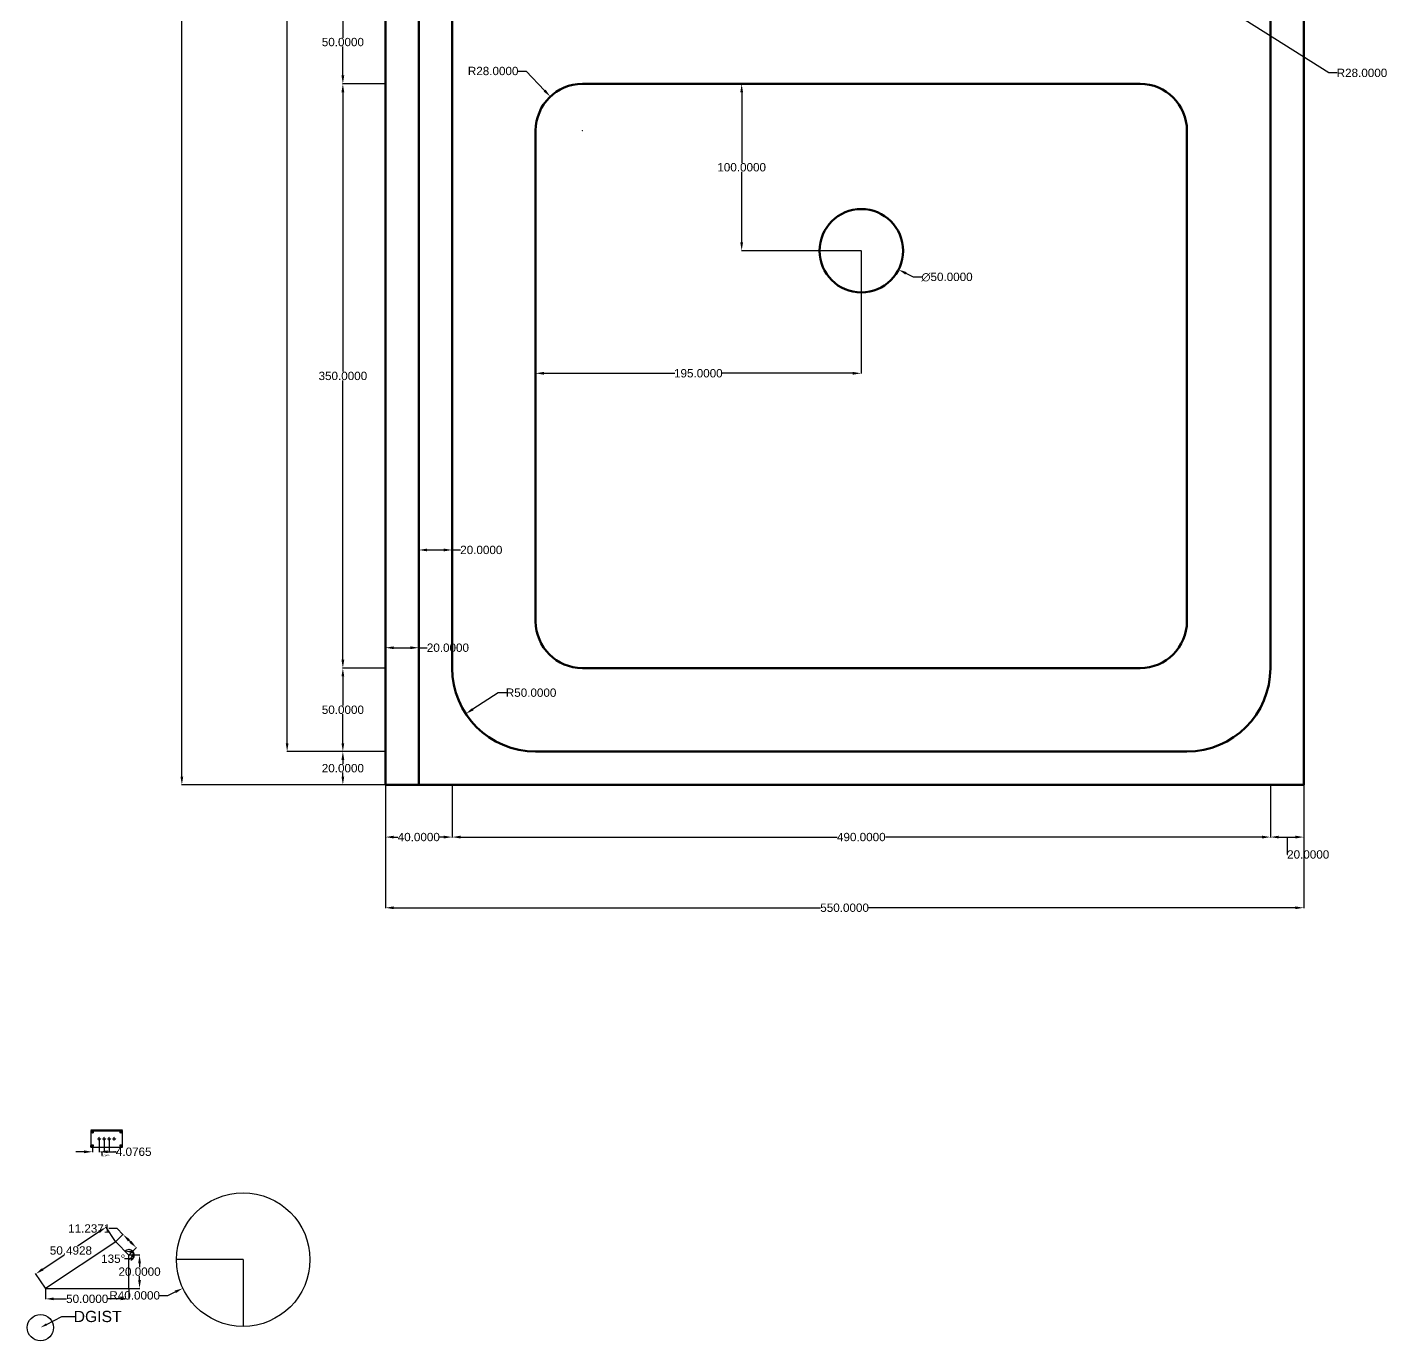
# Model space of a CAD drawing. Header units: inches. Extents: x 3 to 817, y 10 to 1616.
# Drawn here: x 3 to 817, y 10 to 797 of the extents above; entities that cross this region are included whole.
import ezdxf
from ezdxf import colors
from ezdxf.entities.mleader import LeaderData, LeaderLine
from ezdxf.math import Vec2, Vec3

# ---------------------------------------------------------------- set-up
doc = ezdxf.new("R2010")
doc.units = ezdxf.units.IN
doc.header["$MEASUREMENT"] = 0
doc.linetypes.add('CENTER2', pattern=[1.125, 0.75, -0.125, 0.125, -0.125])
doc.styles.get("Standard").update_dxf_attribs({"font": 'arial.ttf'})
doc.dimstyles.get("Standard").update_dxf_attribs({"dimtxt": 5, "dimasz": 5, "dimexe": 0.18, "dimexo": 0.0625, "dimgap": 0.09, "dimtad": 0, "dimtih": 1, "dimtoh": 1, "dimdec": 4, "dimzin": 0, "dimdsep": 46, "dimtxsty": 'Standard', "dimcen": 0.09, "dimadec": 0, "dimazin": 0, "dimtfac": 1, "dimtdec": 4, "dimtofl": 0, "dimtmove": 0, "dimatfit": 3, "dimfxl": 1, "dimtolj": 1, "dimtzin": 0, "dimarcsym": 0})
doc.dimstyles.new('주석', dxfattribs={"dimscale": 0, "dimtxt": 1, "dimasz": 1, "dimexe": 0.18, "dimexo": 0.0625, "dimgap": 0.09, "dimtad": 0, "dimtih": 1, "dimtoh": 1, "dimdec": 4, "dimzin": 0, "dimdsep": 46, "dimtxsty": 'Standard', "dimcen": 0.09, "dimadec": 0, "dimazin": 0, "dimtfac": 1, "dimtdec": 4, "dimtofl": 0, "dimtmove": 0, "dimatfit": 3, "dimfxl": 1, "dimtolj": 1, "dimtzin": 0, "dimarcsym": 0})

# ---------------------------------------------------------------- blocks, each defined once
blk = doc.blocks.new('*D6')
at = {"color": 0, "lineweight": -2, "transparency": 16777216}
for p, q in [((13.81, 41.15), (13.81, 34.76)), ((63.81, 41.15), (63.81, 34.76)), ((18.81, 34.94), (26.41, 34.94)), ((58.81, 34.94), (51.21, 34.94))]:
    blk.add_line(p, q, dxfattribs=at)
at = {"color": 0, "lineweight": 211, "transparency": 16777216}
for points in [[(18.81, 35.78), (18.81, 34.11), (13.81, 34.94)], [(58.81, 35.78), (58.81, 34.11), (63.81, 34.94)]]:
    blk.add_solid(points, dxfattribs=at)
at = {"layer": 'Defpoints', "color": 0, "lineweight": 211, "transparency": 16777216}
for p in [(13.81, 41.22), (63.81, 41.22), (63.81, 34.94)]:
    blk.add_point(p, dxfattribs=at)
at = {"color": 0, "transparency": 16777216, "insert": (38.81, 34.94), "char_height": 5, "attachment_point": 5}
blk.add_mtext('\\A1;50.0000', dxfattribs=at)
blk = doc.blocks.new('*D3')
at = {"color": 0, "lineweight": -2, "transparency": 16777216}
for p, q in [((63.87, 61.22), (70.35, 61.22)), ((70.17, 56.22), (70.17, 53.86)), ((63.87, 41.22), (70.35, 41.22)), ((70.17, 46.22), (70.17, 48.57))]:
    blk.add_line(p, q, dxfattribs=at)
at = {"color": 0, "lineweight": 211, "transparency": 16777216}
for points in [[(69.34, 56.22), (71, 56.22), (70.17, 61.22)], [(69.34, 46.22), (71, 46.22), (70.17, 41.22)]]:
    blk.add_solid(points, dxfattribs=at)
at = {"layer": 'Defpoints', "color": 0, "lineweight": 211, "transparency": 16777216}
for p in [(63.81, 61.22), (70.17, 61.22), (63.81, 41.22)]:
    blk.add_point(p, dxfattribs=at)
at = {"color": 0, "transparency": 16777216, "insert": (70.17, 51.22), "char_height": 5, "attachment_point": 5}
blk.add_mtext('\\A1;20.0000', dxfattribs=at)
blk = doc.blocks.new('*D4')
at = {"color": 0, "lineweight": -2, "transparency": 16777216}
for p, q in [((56.71, 77.07), (51.71, 77.07)), ((55.91, 69.21), (60.37, 73.67)), ((60.24, 73.54), (56.71, 77.07)), ((64.65, 69.13), (63.78, 70)), ((63.85, 61.26), (68.31, 65.72))]:
    blk.add_line(p, q, dxfattribs=at)
at = {"color": 0, "lineweight": 211, "transparency": 16777216}
for points in [[(64.37, 70.59), (63.19, 69.41), (60.24, 73.54)], [(65.24, 69.72), (64.06, 68.54), (68.19, 65.59)]]:
    blk.add_solid(points, dxfattribs=at)
at = {"layer": 'Defpoints', "color": 0, "lineweight": 211, "transparency": 16777216}
for p in [(60.24, 73.54), (55.86, 69.16), (63.81, 61.22)]:
    blk.add_point(p, dxfattribs=at)
at = {"color": 0, "transparency": 16777216, "insert": (40.01, 77.07), "char_height": 5, "attachment_point": 5}
blk.add_mtext('\\A1;11.2371', dxfattribs=at)
blk = doc.blocks.new('*D5')
at = {"color": 0, "lineweight": -2, "transparency": 16777216}
for p, q in [((45.92, 75.1), (33.03, 66.54)), ((55.83, 69.21), (49.98, 78.02)), ((12.19, 52.69), (25.08, 61.25)), ((13.78, 41.27), (7.93, 50.07))]:
    blk.add_line(p, q, dxfattribs=at)
at = {"color": 0, "lineweight": 211, "transparency": 16777216}
for points in [[(45.45, 75.79), (46.38, 74.41), (50.08, 77.87)], [(11.73, 53.38), (12.65, 51.99), (8.03, 49.92)]]:
    blk.add_solid(points, dxfattribs=at)
at = {"layer": 'Defpoints', "color": 0, "lineweight": 211, "transparency": 16777216}
for p in [(55.86, 69.16), (8.03, 49.92), (13.81, 41.22)]:
    blk.add_point(p, dxfattribs=at)
at = {"color": 0, "transparency": 16777216, "insert": (29.05, 63.89), "char_height": 5, "attachment_point": 5}
blk.add_mtext('\\A1;50.4928', dxfattribs=at)
blk = doc.blocks.new('*D7')
at = {"color": 0, "lineweight": -2, "transparency": 16777216}
blk.add_line((66.08, 58.95), (61.08, 58.95), dxfattribs=at)
for start, end in [(315, 135), (12.41019, 114.82038), (290.17962, 32.58981)]:
    blk.add_arc((63.81, 61.22), 3.21, start, end, dxfattribs=at)
at = {"color": 0, "lineweight": 211, "transparency": 16777216}
for points in [[(66.42, 62.12), (66.6, 63.77), (61.54, 63.48)], [(67.59, 61.38), (66.29, 62.43), (63.81, 58.01)]]:
    blk.add_solid(points, dxfattribs=at)
at = {"layer": 'Defpoints', "color": 0, "lineweight": 211, "transparency": 16777216}
for p in [(55.86, 69.16), (61.54, 58.95), (63.81, 61.22), (63.81, 61.22), (63.81, 41.22)]:
    blk.add_point(p, dxfattribs=at)
at = {"color": 0, "transparency": 16777216, "insert": (54.38, 58.95), "char_height": 5, "attachment_point": 5}
blk.add_mtext('\\A1;135°', dxfattribs=at)
blk = doc.blocks.new('*D8')
at = {"color": 0, "lineweight": -2, "transparency": 16777216}
for p, q in [((132.1, 58.46), (132.28, 58.46)), ((132.19, 58.37), (132.19, 58.55)), ((82.04, 36.99), (87.04, 36.99)), ((87.04, 36.99), (91.55, 39.13))]:
    blk.add_line(p, q, dxfattribs=at)
at = {"color": 0, "lineweight": 211, "transparency": 16777216}
blk.add_solid([(91.2, 39.88), (91.91, 38.38), (96.07, 41.28)], dxfattribs=at)
at = {"layer": 'Defpoints', "color": 0, "lineweight": 211, "transparency": 16777216}
for p in [(132.19, 58.46), (96.07, 41.28)]:
    blk.add_point(p, dxfattribs=at)
at = {"color": 0, "transparency": 16777216, "insert": (67.24, 36.99), "char_height": 5, "attachment_point": 5}
blk.add_mtext('\\A1;R40.0000', dxfattribs=at)
blk = doc.blocks.new('*D11')
at = {"color": 0, "lineweight": -2, "transparency": 16777216}
for p, q in [((46.06, 130.78), (46.06, 122.86)), ((36.98, 123.04), (31.98, 123.04)), ((41.98, 126.71), (41.98, 122.86)), ((51.06, 123.04), (56.06, 123.04))]:
    blk.add_line(p, q, dxfattribs=at)
at = {"color": 0, "lineweight": 211, "transparency": 16777216}
for points in [[(36.98, 123.88), (36.98, 122.21), (41.98, 123.04)], [(51.06, 123.88), (51.06, 122.21), (46.06, 123.04)]]:
    blk.add_solid(points, dxfattribs=at)
at = {"layer": 'Defpoints', "color": 0, "lineweight": 211, "transparency": 16777216}
for p in [(46.06, 130.84), (41.98, 126.77), (46.06, 123.04)]:
    blk.add_point(p, dxfattribs=at)
at = {"color": 0, "transparency": 16777216, "insert": (66.64, 123.04), "char_height": 5, "attachment_point": 5}
blk.add_mtext('\\A1;4.0765', dxfattribs=at)
blk = doc.blocks.new('*D15')
at = {"color": 0, "lineweight": -2, "transparency": 16777216}
for p, q in [((46.06, 130.78), (46.06, 122.86)), ((49.06, 130.71), (49.06, 122.86)), ((47.06, 123.04), (48.06, 123.04)), ((47.56, 123.04), (47.56, 120.77)), ((47.56, 120.77), (47.74, 120.77))]:
    blk.add_line(p, q, dxfattribs=at)
at = {"color": 0, "transparency": 16777216}
for points in [[(47.06, 123.21), (47.06, 122.88), (46.06, 123.04)], [(48.06, 123.21), (48.06, 122.88), (49.06, 123.04)]]:
    blk.add_solid(points, dxfattribs=at)
at = {"layer": 'Defpoints', "color": 0, "transparency": 16777216}
for p in [(46.06, 130.84), (49.06, 130.77), (49.06, 123.04)]:
    blk.add_point(p, dxfattribs=at)
at = {"color": 0, "transparency": 16777216, "insert": (49.9, 120.77), "char_height": 1, "attachment_point": 5}
blk.add_mtext('\\A1;3.0000', dxfattribs=at)
blk = doc.blocks.new('*D16')
at = {"color": 0, "lineweight": -2, "transparency": 16777216}
for p, q in [((49.06, 130.71), (49.06, 122.86)), ((52.06, 130.78), (52.06, 122.86)), ((50.06, 123.04), (51.06, 123.04)), ((52.06, 123.04), (53.06, 123.04))]:
    blk.add_line(p, q, dxfattribs=at)
at = {"color": 0, "transparency": 16777216}
for points in [[(50.06, 123.21), (50.06, 122.88), (49.06, 123.04)], [(51.06, 123.21), (51.06, 122.88), (52.06, 123.04)]]:
    blk.add_solid(points, dxfattribs=at)
at = {"layer": 'Defpoints', "color": 0, "transparency": 16777216}
for p in [(49.06, 130.77), (52.06, 130.84), (52.06, 123.04)]:
    blk.add_point(p, dxfattribs=at)
at = {"color": 0, "transparency": 16777216, "insert": (55.22, 123.04), "char_height": 1, "attachment_point": 5}
blk.add_mtext('\\A1;3.0000', dxfattribs=at)
blk = doc.blocks.new('*U18')
at = {"color": 0, "linetype": 'CENTER2', "transparency": 16777216}
for p, q in [((-0.62, 0), (-0.1, 0)), ((0, 0.1), (0, 0.62)), ((0.1, 0), (0.62, 0)), ((0, -0.62), (0, -0.1))]:
    blk.add_line(p, q, dxfattribs=at)
at = {"color": 0, "linetype": 'Continuous', "transparency": 16777216}
for p, q in [((-0.05, 0), (0.05, 0)), ((0, -0.05), (0, 0.05))]:
    blk.add_line(p, q, dxfattribs=at)
blk = doc.blocks.new('*U19')
at = {"color": 0, "linetype": 'CENTER2', "transparency": 16777216}
for p, q in [((-1.12, 0), (-0.2, 0)), ((0, 0.2), (0, 1.12)), ((0.2, 0), (1.12, 0)), ((0, -1.12), (0, -0.2))]:
    blk.add_line(p, q, dxfattribs=at)
at = {"color": 0, "linetype": 'Continuous', "transparency": 16777216}
for p, q in [((-0.1, 0), (0.1, 0)), ((0, -0.1), (0, 0.1))]:
    blk.add_line(p, q, dxfattribs=at)
blk = doc.blocks.new('*U20')
at = {"color": 0, "linetype": 'CENTER2', "transparency": 16777216}
for p, q in [((-1.12, 0), (-0.2, 0)), ((0, 0.2), (0, 1.12)), ((0.2, 0), (1.12, 0)), ((0, -1.12), (0, -0.2))]:
    blk.add_line(p, q, dxfattribs=at)
at = {"color": 0, "linetype": 'Continuous', "transparency": 16777216}
for p, q in [((-0.1, 0), (0.1, 0)), ((0, -0.1), (0, 0.1))]:
    blk.add_line(p, q, dxfattribs=at)
blk = doc.blocks.new('*U21')
at = {"color": 0, "linetype": 'CENTER2', "transparency": 16777216}
for p, q in [((-1.12, 0), (-0.2, 0)), ((0, 0.2), (0, 1.12)), ((0.2, 0), (1.12, 0)), ((0, -1.12), (0, -0.2))]:
    blk.add_line(p, q, dxfattribs=at)
at = {"color": 0, "linetype": 'Continuous', "transparency": 16777216}
for p, q in [((-0.1, 0), (0.1, 0)), ((0, -0.1), (0, 0.1))]:
    blk.add_line(p, q, dxfattribs=at)
blk = doc.blocks.new('*U22')
at = {"color": 0, "linetype": 'CENTER2', "transparency": 16777216}
for p, q in [((-1.12, 0), (-0.2, 0)), ((0, 0.2), (0, 1.12)), ((0.2, 0), (1.12, 0)), ((0, -1.12), (0, -0.2))]:
    blk.add_line(p, q, dxfattribs=at)
at = {"color": 0, "linetype": 'Continuous', "transparency": 16777216}
for p, q in [((-0.1, 0), (0.1, 0)), ((0, -0.1), (0, 0.1))]:
    blk.add_line(p, q, dxfattribs=at)
blk = doc.blocks.new('*U23')
at = {"color": 0, "linetype": 'CENTER2', "transparency": 16777216}
for p, q in [((-0.62, 0), (-0.1, 0)), ((0, 0.1), (0, 0.62)), ((0.1, 0), (0.62, 0)), ((0, -0.62), (0, -0.1))]:
    blk.add_line(p, q, dxfattribs=at)
at = {"color": 0, "linetype": 'Continuous', "transparency": 16777216}
for p, q in [((-0.05, 0), (0.05, 0)), ((0, -0.05), (0, 0.05))]:
    blk.add_line(p, q, dxfattribs=at)
blk = doc.blocks.new('*U24')
at = {"color": 0, "linetype": 'CENTER2', "transparency": 16777216}
for p, q in [((-0.62, 0), (-0.1, 0)), ((0, 0.1), (0, 0.62)), ((0.1, 0), (0.62, 0)), ((0, -0.62), (0, -0.1))]:
    blk.add_line(p, q, dxfattribs=at)
at = {"color": 0, "linetype": 'Continuous', "transparency": 16777216}
for p, q in [((-0.05, 0), (0.05, 0)), ((0, -0.05), (0, 0.05))]:
    blk.add_line(p, q, dxfattribs=at)
blk = doc.blocks.new('*U25')
at = {"color": 0, "linetype": 'CENTER2', "transparency": 16777216}
for p, q in [((-0.62, 0), (-0.1, 0)), ((0, 0.1), (0, 0.62)), ((0.1, 0), (0.62, 0)), ((0, -0.62), (0, -0.1))]:
    blk.add_line(p, q, dxfattribs=at)
at = {"color": 0, "linetype": 'Continuous', "transparency": 16777216}
for p, q in [((-0.05, 0), (0.05, 0)), ((0, -0.05), (0, 0.05))]:
    blk.add_line(p, q, dxfattribs=at)
blk = doc.blocks.new('*D32')
at = {"color": 0, "lineweight": -2, "transparency": 16777216}
for p, q in [((296.7, 770.5), (301.7, 770.5)), ((301.7, 770.5), (312.72, 758.83)), ((335.28, 734.83), (335.46, 734.83)), ((335.37, 734.74), (335.37, 734.92))]:
    blk.add_line(p, q, dxfattribs=at)
at = {"color": 0, "lineweight": 211, "transparency": 16777216}
blk.add_solid([(313.32, 759.4), (312.11, 758.25), (316.15, 755.19)], dxfattribs=at)
at = {"layer": 'Defpoints', "color": 0, "lineweight": 211, "transparency": 16777216}
for p in [(316.15, 755.19), (335.37, 734.83)]:
    blk.add_point(p, dxfattribs=at)
at = {"color": 0, "lineweight": 211, "transparency": 16777216, "insert": (281.9, 770.5), "char_height": 5, "attachment_point": 5}
blk.add_mtext('\\A1;R28.0000', dxfattribs=at)
blk = doc.blocks.new('*D33')
at = {"color": 0, "lineweight": -2, "transparency": 16777216}
for p, q in [((284.83, 398.07), (269.72, 388.17)), ((289.83, 398.07), (284.83, 398.07))]:
    blk.add_line(p, q, dxfattribs=at)
at = {"color": 0, "lineweight": 211, "transparency": 16777216}
blk.add_solid([(269.27, 388.87), (270.18, 387.47), (265.54, 385.43)], dxfattribs=at)
at = {"layer": 'Defpoints', "color": 0, "lineweight": 211, "transparency": 16777216}
for p in [(307.37, 412.83), (265.54, 385.43)]:
    blk.add_point(p, dxfattribs=at)
at = {"color": 0, "lineweight": 211, "transparency": 16777216, "insert": (304.63, 398.07), "char_height": 5, "attachment_point": 5}
blk.add_mtext('\\A1;R50.0000', dxfattribs=at)
blk = doc.blocks.new('*D34')
at = {"color": 0, "lineweight": -2, "transparency": 16777216}
for p, q in [((669.28, 840.83), (669.46, 840.83)), ((669.37, 840.74), (669.37, 840.92)), ((782.4, 769.36), (697.26, 823.19)), ((787.4, 769.36), (782.4, 769.36))]:
    blk.add_line(p, q, dxfattribs=at)
at = {"color": 0, "lineweight": 211, "transparency": 16777216}
blk.add_solid([(697.7, 823.9), (696.81, 822.49), (693.03, 825.86)], dxfattribs=at)
at = {"layer": 'Defpoints', "color": 0, "lineweight": 211, "transparency": 16777216}
for p in [(669.37, 840.83), (693.03, 825.86)]:
    blk.add_point(p, dxfattribs=at)
at = {"color": 0, "lineweight": 211, "transparency": 16777216, "insert": (802.19, 769.36), "char_height": 5, "attachment_point": 5}
blk.add_mtext('\\A1;R28.0000', dxfattribs=at)
blk = doc.blocks.new('*D35')
at = {"color": 0, "lineweight": -2, "transparency": 16777216}
for p, q in [((502.28, 662.83), (502.46, 662.83)), ((502.37, 662.74), (502.37, 662.92)), ((533.6, 647.03), (529.14, 649.29)), ((538.6, 647.03), (533.6, 647.03))]:
    blk.add_line(p, q, dxfattribs=at)
at = {"color": 0, "lineweight": 211, "transparency": 16777216}
blk.add_solid([(529.51, 650.03), (528.76, 648.55), (524.68, 651.55)], dxfattribs=at)
at = {"layer": 'Defpoints', "color": 0, "lineweight": 211, "transparency": 16777216}
for p in [(480.06, 674.11), (524.68, 651.55)]:
    blk.add_point(p, dxfattribs=at)
at = {"color": 0, "lineweight": 211, "transparency": 16777216, "insert": (553.72, 647.03), "char_height": 5, "attachment_point": 5}
blk.add_mtext('\\A1;∅50.0000', dxfattribs=at)
blk = doc.blocks.new('*D36')
at = {"color": 0, "lineweight": -2, "transparency": 16777216}
for p, q in [((307.28, 662.76), (307.28, 589.24)), ((502.28, 662.76), (502.28, 589.24)), ((312.28, 589.42), (390.67, 589.42)), ((497.28, 589.42), (418.89, 589.42))]:
    blk.add_line(p, q, dxfattribs=at)
at = {"color": 0, "lineweight": 211, "transparency": 16777216}
for points in [[(312.28, 590.26), (312.28, 588.59), (307.28, 589.42)], [(497.28, 590.26), (497.28, 588.59), (502.28, 589.42)]]:
    blk.add_solid(points, dxfattribs=at)
at = {"layer": 'Defpoints', "color": 0, "lineweight": 211, "transparency": 16777216}
for p in [(307.28, 662.83), (502.28, 662.83), (307.28, 589.42)]:
    blk.add_point(p, dxfattribs=at)
at = {"color": 0, "lineweight": 211, "transparency": 16777216, "insert": (404.78, 589.42), "char_height": 5, "attachment_point": 5}
blk.add_mtext('\\A1;195.0000', dxfattribs=at)
blk = doc.blocks.new('*D37')
at = {"color": 0, "lineweight": -2, "transparency": 16777216}
for p, q in [((502.39, 762.83), (430.55, 762.83)), ((430.73, 757.83), (430.73, 715.47)), ((430.73, 667.83), (430.73, 710.18)), ((502.39, 662.83), (430.55, 662.83))]:
    blk.add_line(p, q, dxfattribs=at)
at = {"color": 0, "lineweight": 211, "transparency": 16777216}
for points in [[(429.9, 757.83), (431.56, 757.83), (430.73, 762.83)], [(429.9, 667.83), (431.56, 667.83), (430.73, 662.83)]]:
    blk.add_solid(points, dxfattribs=at)
at = {"layer": 'Defpoints', "color": 0, "lineweight": 211, "transparency": 16777216}
for p in [(430.73, 762.83), (502.46, 762.83), (502.46, 662.83)]:
    blk.add_point(p, dxfattribs=at)
at = {"color": 0, "lineweight": 211, "transparency": 16777216, "insert": (430.73, 712.83), "char_height": 5, "attachment_point": 5}
blk.add_mtext('\\A1;100.0000', dxfattribs=at)
blk = doc.blocks.new('*D38')
at = {"color": 0, "lineweight": -2, "transparency": 16777216}
for p, q in [((217.37, 342.76), (217.37, 311.4)), ((257.37, 342.76), (257.37, 311.4)), ((222.37, 311.58), (224.86, 311.58)), ((252.37, 311.58), (249.87, 311.58))]:
    blk.add_line(p, q, dxfattribs=at)
at = {"color": 0, "lineweight": 211, "transparency": 16777216}
for points in [[(222.37, 312.41), (222.37, 310.75), (217.37, 311.58)], [(252.37, 312.41), (252.37, 310.75), (257.37, 311.58)]]:
    blk.add_solid(points, dxfattribs=at)
at = {"layer": 'Defpoints', "color": 0, "lineweight": 211, "transparency": 16777216}
for p in [(217.37, 342.83), (257.37, 342.83), (257.37, 311.58)]:
    blk.add_point(p, dxfattribs=at)
at = {"color": 0, "lineweight": 211, "transparency": 16777216, "insert": (237.37, 311.58), "char_height": 5, "attachment_point": 5}
blk.add_mtext('\\A1;40.0000', dxfattribs=at)
blk = doc.blocks.new('*D39')
at = {"color": 0, "lineweight": -2, "transparency": 16777216}
for p, q in [((257.37, 342.76), (257.37, 311.4)), ((747.37, 342.76), (747.37, 311.4)), ((262.37, 311.58), (487.92, 311.58)), ((742.37, 311.58), (516.81, 311.58))]:
    blk.add_line(p, q, dxfattribs=at)
at = {"color": 0, "lineweight": 211, "transparency": 16777216}
for points in [[(262.37, 312.41), (262.37, 310.75), (257.37, 311.58)], [(742.37, 312.41), (742.37, 310.75), (747.37, 311.58)]]:
    blk.add_solid(points, dxfattribs=at)
at = {"layer": 'Defpoints', "color": 0, "lineweight": 211, "transparency": 16777216}
for p in [(257.37, 342.83), (747.37, 342.83), (747.37, 311.58)]:
    blk.add_point(p, dxfattribs=at)
at = {"color": 0, "lineweight": 211, "transparency": 16777216, "insert": (502.37, 311.58), "char_height": 5, "attachment_point": 5}
blk.add_mtext('\\A1;490.0000', dxfattribs=at)
blk = doc.blocks.new('*D40')
at = {"color": 0, "lineweight": -2, "transparency": 16777216}
for p, q in [((747.37, 342.76), (747.37, 311.4)), ((767.37, 342.76), (767.37, 311.4)), ((752.37, 311.58), (762.37, 311.58)), ((757.37, 311.58), (757.37, 301.14)), ((757.37, 301.14), (757.55, 301.14))]:
    blk.add_line(p, q, dxfattribs=at)
at = {"color": 0, "lineweight": 211, "transparency": 16777216}
for points in [[(752.37, 312.41), (752.37, 310.75), (747.37, 311.58)], [(762.37, 312.41), (762.37, 310.75), (767.37, 311.58)]]:
    blk.add_solid(points, dxfattribs=at)
at = {"layer": 'Defpoints', "color": 0, "lineweight": 211, "transparency": 16777216}
for p in [(747.37, 342.83), (767.37, 342.83), (767.37, 311.58)]:
    blk.add_point(p, dxfattribs=at)
at = {"color": 0, "lineweight": 211, "transparency": 16777216, "insert": (769.99, 301.14), "char_height": 5, "attachment_point": 5}
blk.add_mtext('\\A1;20.0000', dxfattribs=at)
blk = doc.blocks.new('*D41')
at = {"color": 0, "lineweight": -2, "transparency": 16777216}
for p, q in [((217.37, 342.76), (217.37, 269.05)), ((767.37, 342.76), (767.37, 269.05)), ((222.37, 269.23), (478.02, 269.23)), ((762.37, 269.23), (506.71, 269.23))]:
    blk.add_line(p, q, dxfattribs=at)
at = {"color": 0, "lineweight": 211, "transparency": 16777216}
for points in [[(222.37, 270.06), (222.37, 268.4), (217.37, 269.23)], [(762.37, 270.06), (762.37, 268.4), (767.37, 269.23)]]:
    blk.add_solid(points, dxfattribs=at)
at = {"layer": 'Defpoints', "color": 0, "lineweight": 211, "transparency": 16777216}
for p in [(217.37, 342.83), (767.37, 342.83), (767.37, 269.23)]:
    blk.add_point(p, dxfattribs=at)
at = {"color": 0, "lineweight": 211, "transparency": 16777216, "insert": (492.37, 269.23), "char_height": 5, "attachment_point": 5}
blk.add_mtext('\\A1;550.0000', dxfattribs=at)
blk = doc.blocks.new('*D42')
at = {"color": 0, "lineweight": -2, "transparency": 16777216}
for p, q in [((217.37, 425.07), (217.37, 425.19)), ((222.37, 425.01), (232.37, 425.01)), ((237.37, 425.07), (237.37, 425.19)), ((237.37, 425.01), (242.37, 425.01))]:
    blk.add_line(p, q, dxfattribs=at)
at = {"color": 0, "lineweight": 211, "transparency": 16777216}
for points in [[(222.37, 425.84), (222.37, 424.18), (217.37, 425.01)], [(232.37, 425.84), (232.37, 424.18), (237.37, 425.01)]]:
    blk.add_solid(points, dxfattribs=at)
at = {"layer": 'Defpoints', "color": 0, "lineweight": 211, "transparency": 16777216}
for p in [(217.37, 425.01), (237.37, 425.01), (237.37, 425.01)]:
    blk.add_point(p, dxfattribs=at)
at = {"color": 0, "lineweight": 211, "transparency": 16777216, "insert": (254.81, 425.01), "char_height": 5, "attachment_point": 5}
blk.add_mtext('\\A1;20.0000', dxfattribs=at)
blk = doc.blocks.new('*D43')
at = {"color": 0, "lineweight": -2, "transparency": 16777216}
for p, q in [((237.37, 483.64), (237.37, 483.76)), ((242.37, 483.58), (252.37, 483.58)), ((257.37, 483.64), (257.37, 483.76)), ((257.37, 483.58), (262.37, 483.58))]:
    blk.add_line(p, q, dxfattribs=at)
at = {"color": 0, "lineweight": 211, "transparency": 16777216}
for points in [[(242.37, 484.41), (242.37, 482.74), (237.37, 483.58)], [(252.37, 484.41), (252.37, 482.74), (257.37, 483.58)]]:
    blk.add_solid(points, dxfattribs=at)
at = {"layer": 'Defpoints', "color": 0, "lineweight": 211, "transparency": 16777216}
for p in [(237.37, 483.58), (257.37, 483.58), (257.37, 483.58)]:
    blk.add_point(p, dxfattribs=at)
at = {"color": 0, "lineweight": 211, "transparency": 16777216, "insert": (274.81, 483.58), "char_height": 5, "attachment_point": 5}
blk.add_mtext('\\A1;20.0000', dxfattribs=at)
blk = doc.blocks.new('*D50')
at = {"color": 0, "lineweight": -2, "transparency": 16777216}
for p, q in [((217.3, 812.83), (191.73, 812.83)), ((191.91, 807.83), (191.91, 790.47)), ((191.91, 767.83), (191.91, 785.18)), ((217.3, 762.83), (191.73, 762.83))]:
    blk.add_line(p, q, dxfattribs=at)
at = {"color": 0, "lineweight": 211, "transparency": 16777216}
for points in [[(191.08, 807.83), (192.74, 807.83), (191.91, 812.83)], [(191.08, 767.83), (192.74, 767.83), (191.91, 762.83)]]:
    blk.add_solid(points, dxfattribs=at)
at = {"layer": 'Defpoints', "color": 0, "lineweight": 211, "transparency": 16777216}
for p in [(191.91, 812.83), (217.37, 812.83), (217.37, 762.83)]:
    blk.add_point(p, dxfattribs=at)
at = {"color": 0, "lineweight": 211, "transparency": 16777216, "insert": (191.91, 787.83), "char_height": 5, "attachment_point": 5}
blk.add_mtext('\\A1;50.0000', dxfattribs=at)
blk = doc.blocks.new('*D57')
at = {"color": 0, "lineweight": -2, "transparency": 16777216}
for p, q in [((217.3, 762.83), (191.73, 762.83)), ((191.91, 757.83), (191.91, 590.47)), ((191.91, 417.83), (191.91, 585.18)), ((217.3, 412.83), (191.73, 412.83))]:
    blk.add_line(p, q, dxfattribs=at)
at = {"color": 0, "lineweight": 211, "transparency": 16777216}
for points in [[(191.08, 757.83), (192.74, 757.83), (191.91, 762.83)], [(191.08, 417.83), (192.74, 417.83), (191.91, 412.83)]]:
    blk.add_solid(points, dxfattribs=at)
at = {"layer": 'Defpoints', "color": 0, "lineweight": 211, "transparency": 16777216}
for p in [(217.37, 762.83), (191.91, 412.83), (217.37, 412.83)]:
    blk.add_point(p, dxfattribs=at)
at = {"color": 0, "lineweight": 211, "transparency": 16777216, "insert": (191.91, 587.83), "char_height": 5, "attachment_point": 5}
blk.add_mtext('\\A1;350.0000', dxfattribs=at)
blk = doc.blocks.new('*D58')
at = {"color": 0, "lineweight": -2, "transparency": 16777216}
for p, q in [((217.3, 412.83), (191.73, 412.83)), ((191.91, 407.83), (191.91, 390.47)), ((191.91, 367.83), (191.91, 385.18)), ((217.3, 362.83), (191.73, 362.83))]:
    blk.add_line(p, q, dxfattribs=at)
at = {"color": 0, "lineweight": 211, "transparency": 16777216}
for points in [[(191.08, 407.83), (192.74, 407.83), (191.91, 412.83)], [(191.08, 367.83), (192.74, 367.83), (191.91, 362.83)]]:
    blk.add_solid(points, dxfattribs=at)
at = {"layer": 'Defpoints', "color": 0, "lineweight": 211, "transparency": 16777216}
for p in [(217.37, 412.83), (191.91, 362.83), (217.37, 362.83)]:
    blk.add_point(p, dxfattribs=at)
at = {"color": 0, "lineweight": 211, "transparency": 16777216, "insert": (191.91, 387.83), "char_height": 5, "attachment_point": 5}
blk.add_mtext('\\A1;50.0000', dxfattribs=at)
blk = doc.blocks.new('*D59')
at = {"color": 0, "lineweight": -2, "transparency": 16777216}
for p, q in [((217.3, 362.83), (191.73, 362.83)), ((191.91, 357.83), (191.91, 355.47)), ((191.91, 347.83), (191.91, 350.18)), ((217.3, 342.83), (191.73, 342.83))]:
    blk.add_line(p, q, dxfattribs=at)
at = {"color": 0, "lineweight": 211, "transparency": 16777216}
for points in [[(191.08, 357.83), (192.74, 357.83), (191.91, 362.83)], [(191.08, 347.83), (192.74, 347.83), (191.91, 342.83)]]:
    blk.add_solid(points, dxfattribs=at)
at = {"layer": 'Defpoints', "color": 0, "lineweight": 211, "transparency": 16777216}
for p in [(217.37, 362.83), (191.91, 342.83), (217.37, 342.83)]:
    blk.add_point(p, dxfattribs=at)
at = {"color": 0, "lineweight": 211, "transparency": 16777216, "insert": (191.91, 352.83), "char_height": 5, "attachment_point": 5}
blk.add_mtext('\\A1;20.0000', dxfattribs=at)
blk = doc.blocks.new('*D60')
at = {"color": 0, "lineweight": -2, "transparency": 16777216}
for p, q in [((191.85, 1522.83), (158.37, 1522.83)), ((158.55, 1517.83), (158.55, 945.47)), ((158.55, 367.83), (158.55, 940.18)), ((191.85, 362.83), (158.37, 362.83))]:
    blk.add_line(p, q, dxfattribs=at)
at = {"color": 0, "lineweight": 211, "transparency": 16777216}
for points in [[(157.71, 1517.83), (159.38, 1517.83), (158.55, 1522.83)], [(157.71, 367.83), (159.38, 367.83), (158.55, 362.83)]]:
    blk.add_solid(points, dxfattribs=at)
at = {"layer": 'Defpoints', "color": 0, "lineweight": 211, "transparency": 16777216}
for p in [(158.55, 1522.83), (191.91, 1522.83), (191.91, 362.83)]:
    blk.add_point(p, dxfattribs=at)
at = {"color": 0, "lineweight": 211, "transparency": 16777216, "insert": (158.55, 942.83), "char_height": 5, "attachment_point": 5}
blk.add_mtext('\\A1;1160.0000', dxfattribs=at)
blk = doc.blocks.new('*D61')
at = {"color": 0, "lineweight": -2, "transparency": 16777216}
for p, q in [((217.3, 1542.83), (95.32, 1542.83)), ((95.5, 1537.83), (95.5, 945.47)), ((95.5, 347.83), (95.5, 940.18)), ((217.3, 342.83), (95.32, 342.83))]:
    blk.add_line(p, q, dxfattribs=at)
at = {"color": 0, "lineweight": 211, "transparency": 16777216}
for points in [[(94.66, 1537.83), (96.33, 1537.83), (95.5, 1542.83)], [(94.66, 347.83), (96.33, 347.83), (95.5, 342.83)]]:
    blk.add_solid(points, dxfattribs=at)
at = {"layer": 'Defpoints', "color": 0, "lineweight": 211, "transparency": 16777216}
for p in [(95.5, 1542.83), (217.37, 1542.83), (217.37, 342.83)]:
    blk.add_point(p, dxfattribs=at)
at = {"color": 0, "lineweight": 211, "transparency": 16777216, "insert": (95.5, 942.83), "char_height": 5, "attachment_point": 5}
blk.add_mtext('\\A1;1200.0000', dxfattribs=at)

msp = doc.modelspace()

# ---------------------------------------------------------------- linework, layer by layer
at = {"lineweight": 211}
for p, q in [((237.36635, 342.82635), (237.36635, 1542.82635)), ((257.36635, 412.82635), (257.36635, 1472.82635)), ((747.36635, 1472.82635), (747.36635, 412.82635)), ((697.36635, 362.82635), (307.36635, 362.82635))]:
    msp.add_line(p, q, dxfattribs=at)
at = {"color": 0, "lineweight": 211}
msp.add_line((59.97909, 135.76783), (40.97909, 135.76783), dxfattribs=at)
for p, q in [((40.97909, 135.76783), (40.97909, 125.76783)), ((40.97909, 135.76783), (41.97909, 135.76783)), ((59.97909, 125.76783), (59.97909, 135.76783)), ((40.97909, 125.76783), (40.97909, 126.76783)), ((40.97909, 125.76783), (59.97909, 125.76783)), ((55.86444, 69.16209), (13.81027, 41.21626)), ((63.81027, 61.21626), (55.86444, 69.16209)), ((63.81027, 41.21626), (63.81027, 61.21626)), ((132.19287, 58.45633), (92.19287, 58.45633)), ((132.19287, 58.45633), (132.19287, 18.45633)), ((13.81027, 41.21626), (63.81027, 41.21626))]:
    msp.add_line(p, q)
at = {"lineweight": 211}
msp.add_lwpolyline([(217.36635, 342.82635), (767.36635, 342.82635), (767.36635, 1542.82635), (217.36635, 1542.82635)], close=True, dxfattribs=at)
msp.add_lwpolyline([(335.36635, 412.82635), (669.36635, 412.82635, 0.414213562), (697.36635, 440.82635), (697.36635, 734.82635, 0.414213562), (669.36635, 762.82635), (335.36635, 762.82635, 0.414213562), (307.36635, 734.82635), (307.36635, 440.82635, 0.414213562)], format="xyb", close=True, dxfattribs=at)
msp.add_circle((502.36635, 662.82635), 25, dxfattribs=at)
for centre, radius in [((41.97909, 134.76783), 0.5), ((58.97909, 134.76783), 0.5), ((41.97909, 126.76783), 0.5), ((58.97909, 126.76783), 0.5), ((132.19287, 58.45633), 40), ((10.76209, 17.69475), 7.88861)]:
    msp.add_circle(centre, radius)
for centre, start, end in [((307.36635, 412.82635), 180, 270), ((697.36635, 412.82635), 270, 0)]:
    msp.add_arc(centre, 50, start, end, dxfattribs=at)

# ---------------------------------------------------------------- block references
at = {"linetype": 'CENTER2'}
for name, p in [('*U23', (41.97909, 134.76783)), ('*U19', (46.05563, 130.83895)), ('*U20', (49.05563, 130.83895)), ('*U21', (52.05563, 130.83895)), ('*U22', (55.05563, 130.83895)), ('*U24', (58.97909, 134.76783)), ('*U18', (41.97909, 126.76783)), ('*U25', (58.97909, 126.76783))]:
    msp.add_blockref(name, p, dxfattribs=at)

# ---------------------------------------------------------------- texts
msp.add_text('DGIST', height=6.720912).set_placement((30.72562, 21.03734))

# ---------------------------------------------------------------- dimensions: what is measured, and where the dimension line sits
at = {"lineweight": 211}
for base, p1, p2, angle, picture, middle in [((95.49629, 1542.82635), (217.36635, 342.82635), (217.36635, 1542.82635), 90, '*D61', (95.49629, 942.82635)), ((158.5467, 1522.82635), (191.91152, 362.82635), (191.91152, 1522.82635), 90, '*D60', (158.5467, 942.82635)), ((430.73141, 762.82635), (502.45635, 662.82635), (502.45635, 762.82635), 90, '*D37', (430.73141, 712.82635)), ((257.36635, 483.57719), (237.36635, 483.57719), (257.36635, 483.57719), 180, '*D43', (274.81139, 483.57719))]:
    dim = msp.add_linear_dim(base=base, p1=p1, p2=p2, angle=angle, dimstyle='Standard', dxfattribs=at)
    dim.commit()
    dim.dimension.update_dxf_attribs({"geometry": picture, "text_midpoint": middle})
for center, mpoint, picture, middle in [((669.36635, 840.82635), (693.03304, 825.86347), '*D34', (802.19399, 769.36328)), ((335.36635, 734.82635), (316.14874, 755.19013), '*D32', (281.90156, 770.50428)), ((307.36635, 412.82635), (265.53888, 385.43177), '*D33', (304.62839, 398.06857))]:
    dim = msp.add_radius_dim(center=center, mpoint=mpoint, dimstyle='Standard', dxfattribs=at)
    dim.commit()
    dim.dimension.update_dxf_attribs({"geometry": picture, "text_midpoint": middle, "dimtype": 164})
for base, p1, p2, picture, middle in [((191.91152, 812.82635), (217.36635, 762.82635), (217.36635, 812.82635), '*D50', (191.91152, 787.82635)), ((191.91152, 412.82635), (217.36635, 762.82635), (217.36635, 412.82635), '*D57', (191.91152, 587.82635)), ((191.91152, 362.82635), (217.36635, 412.82635), (217.36635, 362.82635), '*D58', (191.91152, 387.82635)), ((191.91152, 342.82635), (217.36635, 362.82635), (217.36635, 342.82635), '*D59', (191.91152, 352.82635))]:
    dim = msp.add_linear_dim(base=base, p1=p1, p2=p2, angle=90, dimstyle='Standard', override={"dimtmove": 1}, dxfattribs=at)
    dim.commit()
    dim.dimension.update_dxf_attribs({"geometry": picture, "text_midpoint": middle})
dim = msp.add_diameter_dim_2p(p1=(480.05602, 674.10684), p2=(524.67667, 651.54585), dimstyle='Standard', dxfattribs=at)
dim.commit()
dim.dimension.update_dxf_attribs({"geometry": '*D35', "text_midpoint": (553.7232, 647.03366), "dimtype": 163})
for base, p1, p2, picture, middle in [((307.27635, 589.42485), (502.27635, 662.82635), (307.27635, 662.82635), '*D36', (404.77635, 589.42485)), ((237.36635, 425.01082), (217.36635, 425.01082), (237.36635, 425.01082), '*D42', (254.81139, 425.01082)), ((257.36635, 311.58136), (217.36635, 342.82635), (257.36635, 342.82635), '*D38', (237.36635, 311.58136)), ((767.36635, 269.23016), (217.36635, 342.82635), (767.36635, 342.82635), '*D41', (492.36635, 269.23016))]:
    dim = msp.add_linear_dim(base=base, p1=p1, p2=p2, dimstyle='Standard', dxfattribs=at)
    dim.commit()
    dim.dimension.update_dxf_attribs({"geometry": picture, "text_midpoint": middle})
for base, p1, p2, picture, middle in [((747.36635, 311.58136), (257.36635, 342.82635), (747.36635, 342.82635), '*D39', (502.36635, 311.58136)), ((767.36635, 311.58136), (747.36635, 342.82635), (767.36635, 342.82635), '*D40', (757.63635, 301.1449))]:
    dim = msp.add_linear_dim(base=base, p1=p1, p2=p2, dimstyle='Standard', override={"dimtmove": 1}, dxfattribs=at)
    dim.commit()
    dim.dimension.update_dxf_attribs({"geometry": picture, "text_midpoint": middle})
for base, p1, p2, dimstyle, picture, middle in [((46.05563, 123.04363), (41.97909, 126.76783), (46.05563, 130.83895), 'Standard', '*D11', (66.64358, 123.04363)), ((49.05563, 123.04363), (46.05563, 130.83895), (49.05563, 130.76783), '주석', '*D15', (47.82563, 120.77497)), ((52.05563, 123.04363), (49.05563, 130.76783), (52.05563, 130.83895), '주석', '*D16', (55.2193, 123.04363)), ((63.81027, 34.94272), (13.81027, 41.21626), (63.81027, 41.21626), 'Standard', '*D6', (38.81027, 34.94272))]:
    dim = msp.add_linear_dim(base=base, p1=p1, p2=p2, dimstyle=dimstyle)
    dim.commit()
    dim.dimension.update_dxf_attribs({"geometry": picture, "text_midpoint": middle})
for p1, p2, distance, picture, middle in [((55.86444, 69.16209), (13.81027, 41.21626), -10.45226, '*D5', (29.05243, 63.8946)), ((63.81027, 61.21626), (55.86444, 69.16209), -6.18995, '*D4', (40.01286, 77.07458))]:
    dim = msp.add_aligned_dim(p1=p1, p2=p2, distance=distance, dimstyle='Standard')
    dim.commit()
    dim.dimension.update_dxf_attribs({"geometry": picture, "text_midpoint": middle})
dim = msp.add_angular_dim_2l(base=(61.54213, 58.94813), line1=((63.81027, 61.21626), (55.86444, 69.16209)), line2=((63.81027, 41.21626), (63.81027, 61.21626)), dimstyle='Standard')
dim.commit()
dim.dimension.update_dxf_attribs({"geometry": '*D7', "text_midpoint": (54.37687, 58.94813)})
dim = msp.add_radius_dim(center=(132.19287, 58.45633), mpoint=(96.06876, 41.27935), dimstyle='Standard')
dim.commit()
dim.dimension.update_dxf_attribs({"geometry": '*D8', "text_midpoint": (67.24275, 36.9851)})
dim = msp.add_linear_dim(base=(70.17035, 61.21626), p1=(63.81027, 41.21626), p2=(63.81027, 61.21626), angle=90, dimstyle='Standard')
dim.commit()
dim.dimension.update_dxf_attribs({"geometry": '*D3', "text_midpoint": (70.17035, 51.21626)})

# ---------------------------------------------------------------- leaders
ml = msp.add_multileader_mtext('Standard')
ml.set_content('', color=256)
ml.set_leader_properties()
ml.build(insert=Vec2(0, 0))
ml.multileader.update_dxf_attribs({"dogleg_length": 0.36})
ctx = ml.context
ctx.base_point, ctx.char_height, ctx.landing_gap_size, ctx.plane_origin = Vec3(31.61412, 24.45637), 0.18, 0.09, Vec3(10.88898, 17.76611)
notes = []
notes.append((ctx, [(0, (1, 1, 0), (23.52366, 24.45637), (1, 0), 8.09047, [(0, [(10.88898, 17.76611)], 0, [])])]))
ctx.mtext.insert, ctx.mtext.flow_direction = Vec3(31.70412, 24.54637), 5
for ctx, leaders in notes:
    for number, flags, end, landing, length, lines in leaders:
        leader = LeaderData()
        leader.index, (leader.has_last_leader_line, leader.has_dogleg_vector, leader.attachment_direction) = number, flags
        leader.last_leader_point, leader.dogleg_vector, leader.dogleg_length = Vec3(end), Vec3(landing), length
        for number, points, colour, breaks in lines:
            line = LeaderLine()
            line.index, line.vertices, line.color, line.breaks = number, Vec3.list(points), colors.encode_raw_color(colour), breaks
            leader.lines.append(line)
        ctx.leaders.append(leader)

doc.saveas('drawing.dxf')
